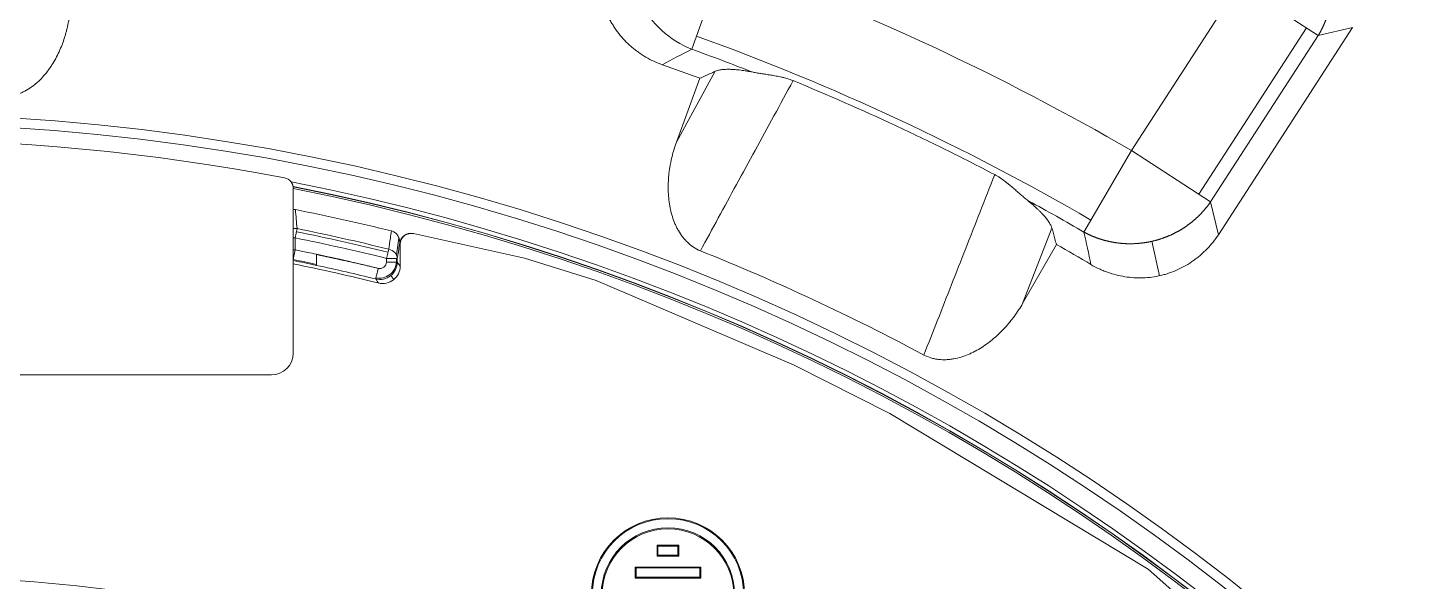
# Model space of a CAD drawing. Header units: millimetres. Extents: x 473 to 1051, y 289 to 609.
# Drawn here: x 640.2 to 703.4, y 538.3 to 563.7 of the extents above; entities that cross this region are included whole.
import ezdxf

# ---------------------------------------------------------------- set-up
doc = ezdxf.new("R2010")
doc.units = ezdxf.units.MM
doc.layers.add('core', color=7, linetype='Continuous', lineweight=20)

msp = doc.modelspace()

# ---------------------------------------------------------------- linework, layer by layer
at = {"layer": 'core', "lineweight": 13}
for p, q in [((670.728, 562.739), (672.197, 566.816)), ((690.921, 558.085), (695.866, 565.723)), ((695.866, 565.723), (699.503, 563.369)), ((698.965, 563.717), (694.021, 556.078)), ((694.559, 555.73), (699.503, 563.369)), ((701.08, 563.739), (699.503, 563.369)), ((688.743, 554.339), (690.921, 558.085)), ((694.559, 555.73), (690.921, 558.085)), ((694.559, 555.73), (694.917, 554.218)), ((652.517, 554.071), (652.603, 554.498)), ((652.427, 554.071), (652.517, 554.071)), ((652.517, 553.526), (652.517, 554.071)), ((657.163, 553.292), (657.28, 554.06)), ((657.93, 554.271), (657.952, 554.266)), ((692.208, 552.33), (691.858, 553.914)), ((652.517, 553.526), (652.427, 553.526)), ((652.517, 553.526), (652.427, 553.084)), ((656.81, 553.554), (656.705, 553.131)), ((657.339, 553.776), (657.316, 553.781)), ((656.705, 553.131), (657.206, 553.13)), ((656.705, 553.131), (656.705, 552.963)), ((657.206, 552.962), (656.705, 552.963)), ((657.166, 553.13), (657.166, 552.962)), ((657.206, 552.962), (657.206, 553.13)), ((657.206, 552.962), (657.338, 552.777)), ((657.046, 552.158), (656.913, 552.347))]:
    msp.add_line(p, q, dxfattribs=at)
at = {"layer": 'core', "lineweight": 18}
for p, q in [((701.08, 563.739), (694.917, 554.218)), ((670.026, 558.474), (671.808, 561.728)), ((670.026, 558.474), (671.108, 561.406)), ((652.427, 555.381), (652.427, 556.336)), ((652.427, 554.493), (652.427, 555.381)), ((652.427, 554.071), (652.427, 554.493)), ((687.274, 554.516), (685.927, 551.06)), ((652.427, 554.071), (652.427, 553.526)), ((657.316, 553.847), (657.316, 553.781)), ((657.953, 554.266), (657.93, 554.271)), ((663.055, 553.135), (657.953, 554.266)), ((652.427, 553.084), (652.427, 553.526)), ((657.339, 553.776), (657.338, 552.778)), ((687.478, 553.773), (685.927, 551.06)), ((652.427, 548.773), (652.427, 552.879)), ((666.343, 552.109), (663.055, 553.135)), ((675.434, 548.229), (666.343, 552.109)), ((679.834, 546.004), (675.434, 548.229)), ((615.417, 547.773), (651.427, 547.773)), ((691.69, 538.846), (679.834, 546.004)), ((669.135, 539.951), (669.179, 539.912)), ((669.135, 539.951), (669.135, 539.448)), ((670.141, 539.951), (669.135, 539.951)), ((669.135, 539.448), (669.179, 539.497)), ((669.135, 539.448), (670.141, 539.448)), ((669.179, 539.912), (669.179, 539.497)), ((670.097, 539.912), (669.179, 539.912)), ((669.179, 539.497), (670.097, 539.497)), ((670.141, 539.951), (670.097, 539.912)), ((670.097, 539.497), (670.097, 539.912)), ((670.141, 539.448), (670.097, 539.497)), ((670.141, 539.448), (670.141, 539.951)), ((668.129, 538.945), (668.173, 538.906)), ((668.129, 538.945), (668.129, 538.442)), ((671.147, 538.945), (668.129, 538.945)), ((671.103, 538.906), (668.173, 538.906)), ((668.173, 538.906), (668.173, 538.491)), ((671.147, 538.945), (671.103, 538.906)), ((671.103, 538.491), (671.103, 538.906)), ((671.147, 538.442), (671.147, 538.945)), ((701.084, 530.573), (691.69, 538.846)), ((668.129, 538.442), (668.173, 538.491)), ((668.129, 538.442), (671.147, 538.442)), ((668.173, 538.491), (671.103, 538.491)), ((671.147, 538.442), (671.103, 538.491))]:
    msp.add_line(p, q, dxfattribs=at)
at = {"layer": 'core', "lineweight": 13}
for centre, radius, start, end in [((633.411, 459.195), 114.397, 59.81924, 70.18076), ((633.411, 459.195), 110.705, 59.81924, 70.18076), ((633.411, 459.195), 110.064, 68.6441, 70.18076), ((633.422, 459.219), 100.107, 306.80958, 233.19042), ((633.422, 459.219), 99.239, 307.05866, 79.0173), ((633.422, 459.219), 99.048, 307.09926, 78.94197), ((633.411, 459.195), 110.064, 59.81924, 61.33933), ((633.422, 459.219), 97.19, 76.0756, 78.61787), ((633.422, 459.219), 96.754, 76.0756, 78.61787), ((633.422, 459.219), 97.045, 76.0756, 78.61787)]:
    msp.add_arc(centre, radius, start, end, dxfattribs=at)
at = {"layer": 'core', "lineweight": 18}
for centre, radius, start, end in [((633.411, 459.195), 108.942, 69.75517, 70.72179), ((633.422, 459.219), 100.547, 306.63636, 233.36541), ((633.422, 459.219), 99.37, 79.2126, 100.7874), ((651.927, 556.342), 0.5, 36.63864, 79.21284), ((633.422, 459.219), 99.038, 307.10125, 78.9399), ((633.422, 459.219), 98.958, 307.11669, 78.9275), ((633.422, 459.219), 98.032, 76.12071, 78.76315), ((633.422, 459.219), 101.52, 61.80212, 68.19788), ((633.411, 459.195), 108.942, 59.27821, 60.24483), ((651.427, 548.773), 1, 270, 0)]:
    msp.add_arc(centre, radius, start, end, dxfattribs=at)
for centre, major_axis, ratio, start_param, end_param in [((652.454, 554.793), (-0.051, 0.586), 0.856907, 6.039094, 6.233789), ((657.821, 553.78), (0.493, -0.109), 0.99601, 1.570796, 3.358321), ((657.844, 553.775), (-0.502, 0.05), 0.996104, 4.593971, 6.381495), ((633.421, 459.221), (95.573, 0), 0.999945, 1.328591, 1.370594), ((656.53, 552.786), (-0.5, 0.641), 0.990014, 2.241666, 4.045143)]:
    msp.add_ellipse(centre, major_axis=major_axis, ratio=ratio, start_param=start_param, end_param=end_param, dxfattribs=at)
at = {"layer": 'core', "lineweight": 13}
for centre, major_axis, ratio, start_param, end_param in [((656.705, 553.131), (-0.497, 0.076), 0.865126, 3.31625, 4.633616), ((633.42, 459.32), (-0.548, 95.663), 0.999945, 6.066019, 6.07743), ((656.402, 552.966), (0.656, 0.466), 0.997243, 3.859742, 5.660237), ((656.358, 553.028), (0.471, -0.664), 0.988779, 5.494685, 7.161202), ((656.402, 552.966), (0.177, -0.249), 0.988779, 5.43087, 7.231033)]:
    msp.add_ellipse(centre, major_axis=major_axis, ratio=ratio, start_param=start_param, end_param=end_param, dxfattribs=at)
at = {"layer": 'core', "lineweight": 18}
for centre, major_axis in [((669.638, 537.687), (-3.521, 0)), ((669.638, 537.693), (3.477, 0)), ((669.638, 537.693), (-3.062, 0)), ((669.638, 537.687), (3.018, 0))]:
    msp.add_ellipse(centre, major_axis=major_axis, ratio=0.999945, dxfattribs=at)
at = {"layer": 'core', "lineweight": 13}
for points, knots in [([(670.728, 562.739), (669.722, 563.136), (668.001, 564.719), (667.769, 567.046), (668.055, 568.089), (668.055, 568.089)], [0, 0, 0, 0, 0.499998, 0.999995, 1, 1, 1, 1]), ([(699.503, 563.369), (699.509, 563.377), (699.519, 563.395), (699.534, 563.421), (699.55, 563.447), (699.565, 563.474), (699.58, 563.5), (699.594, 563.527), (699.609, 563.553), (699.623, 563.58), (699.637, 563.607), (699.651, 563.633), (699.664, 563.66), (699.678, 563.687), (699.691, 563.714), (699.704, 563.741), (699.717, 563.768), (699.73, 563.795), (699.742, 563.823), (699.754, 563.85), (699.766, 563.877), (699.778, 563.905), (699.79, 563.932), (699.801, 563.96), (699.812, 563.987), (699.824, 564.015), (699.834, 564.042), (699.845, 564.07), (699.855, 564.097), (699.866, 564.125), (699.876, 564.153), (699.886, 564.181), (699.895, 564.209), (699.905, 564.236), (699.914, 564.264), (699.923, 564.292), (699.932, 564.32), (699.941, 564.348), (699.949, 564.376), (699.957, 564.404), (699.965, 564.432), (699.973, 564.46), (699.981, 564.488), (699.989, 564.516), (699.996, 564.544), (700.003, 564.573), (700.01, 564.601), (700.017, 564.629), (700.023, 564.657), (700.03, 564.685), (700.036, 564.713), (700.042, 564.741), (700.048, 564.77), (700.053, 564.798), (700.059, 564.826), (700.064, 564.854), (700.069, 564.882), (700.074, 564.911), (700.078, 564.939), (700.083, 564.967), (700.087, 564.995), (700.091, 565.023), (700.095, 565.052), (700.099, 565.08), (700.103, 565.108), (700.106, 565.136), (700.109, 565.164), (700.112, 565.192), (700.115, 565.22), (700.118, 565.249), (700.12, 565.277), (700.123, 565.305), (700.125, 565.333), (700.127, 565.361), (700.128, 565.389), (700.13, 565.417), (700.131, 565.445), (700.133, 565.473), (700.134, 565.501), (700.135, 565.529), (700.135, 565.556), (700.136, 565.584), (700.136, 565.612), (700.137, 565.64), (700.137, 565.668), (700.136, 565.695), (700.136, 565.714), (700.136, 565.723)], [0, 0, 0, 0, 0.012437, 0.024857, 0.03726, 0.049645, 0.062014, 0.074366, 0.086701, 0.099019, 0.11132, 0.123604, 0.135872, 0.148123, 0.160357, 0.172574, 0.184775, 0.196959, 0.209126, 0.221277, 0.233411, 0.245529, 0.257631, 0.269716, 0.281784, 0.293837, 0.305873, 0.317892, 0.329896, 0.341884, 0.353855, 0.36581, 0.37775, 0.389673, 0.40158, 0.413472, 0.425347, 0.437207, 0.449051, 0.460879, 0.472692, 0.484489, 0.49627, 0.508036, 0.519787, 0.531522, 0.543241, 0.554946, 0.566635, 0.578308, 0.589967, 0.60161, 0.613238, 0.624852, 0.63645, 0.648033, 0.659602, 0.671155, 0.682694, 0.694218, 0.705728, 0.717223, 0.728703, 0.740169, 0.75162, 0.763057, 0.774479, 0.785887, 0.797281, 0.808661, 0.820027, 0.831378, 0.842716, 0.854039, 0.865349, 0.876645, 0.887927, 0.899195, 0.91045, 0.92169, 0.932918, 0.944132, 0.955332, 0.966519, 0.977693, 0.988853, 1, 1, 1, 1]), ([(652.525, 555.372), (652.538, 555.226), (652.564, 554.935), (652.59, 554.644), (652.603, 554.498)], [0, 0, 0, 0, 0.501048, 1, 1, 1, 1]), ([(690.921, 553.803), (690.933, 553.803), (690.956, 553.804), (690.991, 553.805), (691.025, 553.806), (691.06, 553.807), (691.095, 553.809), (691.129, 553.811), (691.164, 553.813), (691.199, 553.815), (691.234, 553.818), (691.268, 553.821), (691.303, 553.824), (691.338, 553.828), (691.372, 553.831), (691.407, 553.835), (691.441, 553.84), (691.476, 553.844), (691.511, 553.849), (691.545, 553.854), (691.58, 553.86), (691.614, 553.865), (691.649, 553.871), (691.683, 553.878), (691.718, 553.884), (691.752, 553.891), (691.787, 553.898), (691.821, 553.905), (691.855, 553.913), (691.889, 553.92), (691.924, 553.929), (691.958, 553.937), (691.992, 553.946), (692.026, 553.954), (692.06, 553.964), (692.094, 553.973), (692.128, 553.983), (692.162, 553.993), (692.196, 554.003), (692.23, 554.014), (692.263, 554.024), (692.297, 554.035), (692.33, 554.047), (692.364, 554.058), (692.397, 554.07), (692.431, 554.082), (692.464, 554.095), (692.497, 554.108), (692.53, 554.12), (692.563, 554.134), (692.596, 554.147), (692.629, 554.161), (692.662, 554.175), (692.694, 554.189), (692.727, 554.204), (692.76, 554.219), (692.792, 554.234), (692.824, 554.249), (692.856, 554.265), (692.889, 554.281), (692.921, 554.297), (692.952, 554.313), (692.984, 554.33), (693.016, 554.347), (693.047, 554.364), (693.079, 554.382), (693.11, 554.399), (693.141, 554.418), (693.172, 554.436), (693.203, 554.454), (693.234, 554.473), (693.265, 554.492), (693.295, 554.512), (693.326, 554.531), (693.356, 554.551), (693.386, 554.571), (693.416, 554.591), (693.446, 554.612), (693.476, 554.633), (693.505, 554.654), (693.534, 554.676), (693.564, 554.697), (693.593, 554.719), (693.622, 554.741), (693.651, 554.764), (693.679, 554.786), (693.708, 554.809), (693.736, 554.832), (693.764, 554.856), (693.792, 554.879), (693.82, 554.903), (693.847, 554.927), (693.875, 554.952), (693.902, 554.977), (693.929, 555.001), (693.956, 555.027), (693.982, 555.052), (694.009, 555.077), (694.035, 555.103), (694.061, 555.129), (694.087, 555.156), (694.113, 555.182), (694.138, 555.209), (694.163, 555.236), (694.188, 555.263), (694.213, 555.291), (694.238, 555.319), (694.262, 555.347), (694.287, 555.375), (694.311, 555.403), (694.334, 555.432), (694.358, 555.461), (694.381, 555.49), (694.404, 555.519), (694.427, 555.548), (694.45, 555.578), (694.472, 555.608), (694.494, 555.638), (694.516, 555.669), (694.538, 555.699), (694.552, 555.72), (694.559, 555.73)], [0, 0, 0, 0, 0.008085, 0.016172, 0.024263, 0.032357, 0.040455, 0.048555, 0.056659, 0.064767, 0.072878, 0.080992, 0.08911, 0.097232, 0.105357, 0.113486, 0.121619, 0.129756, 0.137897, 0.146042, 0.154191, 0.162345, 0.170502, 0.178664, 0.18683, 0.195, 0.203175, 0.211355, 0.219539, 0.227727, 0.235921, 0.244119, 0.252322, 0.26053, 0.268742, 0.27696, 0.285183, 0.293411, 0.301644, 0.309883, 0.318127, 0.326376, 0.334631, 0.342891, 0.351157, 0.359428, 0.367705, 0.375988, 0.384277, 0.392571, 0.400872, 0.409178, 0.417491, 0.425809, 0.434134, 0.442465, 0.450803, 0.459146, 0.467496, 0.475853, 0.484216, 0.492586, 0.500962, 0.509345, 0.517735, 0.526132, 0.534535, 0.542945, 0.551363, 0.559787, 0.568219, 0.576658, 0.585104, 0.593557, 0.602018, 0.610485, 0.618961, 0.627444, 0.635934, 0.644432, 0.652938, 0.661451, 0.669972, 0.678501, 0.687038, 0.695583, 0.704136, 0.712696, 0.721265, 0.729842, 0.738427, 0.74702, 0.755622, 0.764231, 0.77285, 0.781476, 0.790111, 0.798755, 0.807407, 0.816068, 0.824737, 0.833415, 0.842101, 0.850797, 0.859501, 0.868214, 0.876936, 0.885667, 0.894407, 0.903156, 0.911914, 0.920681, 0.929457, 0.938243, 0.947037, 0.955841, 0.964654, 0.973477, 0.982308, 0.991149, 1, 1, 1, 1]), ([(652.603, 554.498), (652.599, 554.499), (652.591, 554.499), (652.58, 554.501), (652.569, 554.501), (652.558, 554.502), (652.547, 554.502), (652.537, 554.503), (652.527, 554.503), (652.518, 554.502), (652.508, 554.502), (652.499, 554.502), (652.491, 554.501), (652.482, 554.501), (652.474, 554.5), (652.467, 554.499), (652.459, 554.498), (652.452, 554.497), (652.445, 554.496), (652.439, 554.495), (652.433, 554.495), (652.429, 554.494), (652.427, 554.493)], [0, 0, 0, 0, 0.066813, 0.131857, 0.195133, 0.256639, 0.316376, 0.374343, 0.43054, 0.484966, 0.537621, 0.588506, 0.637621, 0.684965, 0.730538, 0.774341, 0.816375, 0.856638, 0.895132, 0.931857, 0.966813, 1, 1, 1, 1]), ([(656.81, 553.554), (656.835, 553.72), (656.861, 553.886), (656.903, 554.165), (656.921, 554.277), (656.938, 554.39)], [0, 0, 0, 0, 0.596638, 0.596638, 1, 1, 1, 1]), ([(657.316, 553.847), (657.301, 553.749), (657.286, 553.65), (657.249, 553.411), (657.228, 553.271), (657.206, 553.13)], [0, 0, 0, 0, 0.413507, 0.413507, 1, 1, 1, 1]), ([(688.743, 554.339), (688.752, 554.334), (688.771, 554.324), (688.799, 554.309), (688.827, 554.295), (688.854, 554.28), (688.883, 554.266), (688.911, 554.252), (688.939, 554.239), (688.967, 554.225), (688.995, 554.212), (689.024, 554.199), (689.052, 554.186), (689.081, 554.174), (689.109, 554.161), (689.138, 554.149), (689.166, 554.137), (689.195, 554.126), (689.224, 554.114), (689.253, 554.103), (689.281, 554.092), (689.31, 554.081), (689.339, 554.07), (689.368, 554.06), (689.397, 554.05), (689.426, 554.04), (689.455, 554.03), (689.484, 554.02), (689.514, 554.011), (689.543, 554.002), (689.572, 553.993), (689.601, 553.984), (689.63, 553.976), (689.66, 553.967), (689.689, 553.959), (689.718, 553.951), (689.748, 553.944), (689.777, 553.936), (689.806, 553.929), (689.836, 553.922), (689.865, 553.915), (689.895, 553.909), (689.924, 553.902), (689.954, 553.896), (689.983, 553.89), (690.012, 553.884), (690.042, 553.879), (690.071, 553.873), (690.101, 553.868), (690.13, 553.863), (690.16, 553.858), (690.189, 553.854), (690.219, 553.849), (690.248, 553.845), (690.278, 553.841), (690.307, 553.837), (690.337, 553.834), (690.366, 553.83), (690.395, 553.827), (690.425, 553.824), (690.454, 553.821), (690.483, 553.819), (690.513, 553.816), (690.542, 553.814), (690.572, 553.812), (690.601, 553.81), (690.63, 553.809), (690.659, 553.807), (690.689, 553.806), (690.718, 553.805), (690.747, 553.804), (690.776, 553.804), (690.805, 553.803), (690.834, 553.803), (690.863, 553.803), (690.892, 553.803), (690.912, 553.803), (690.921, 553.803)], [0, 0, 0, 0, 0.013992, 0.027965, 0.041919, 0.055854, 0.069771, 0.083668, 0.097547, 0.111407, 0.125249, 0.139071, 0.152876, 0.166662, 0.180429, 0.194178, 0.207908, 0.22162, 0.235314, 0.248989, 0.262647, 0.276286, 0.289907, 0.303509, 0.317094, 0.330661, 0.34421, 0.357741, 0.371254, 0.38475, 0.398227, 0.411687, 0.42513, 0.438554, 0.451962, 0.465351, 0.478724, 0.492079, 0.505417, 0.518737, 0.53204, 0.545326, 0.558595, 0.571847, 0.585082, 0.598301, 0.611502, 0.624686, 0.637854, 0.651005, 0.664139, 0.677257, 0.690359, 0.703443, 0.716512, 0.729564, 0.7426, 0.75562, 0.768623, 0.781611, 0.794582, 0.807538, 0.820478, 0.833402, 0.84631, 0.859202, 0.872079, 0.88494, 0.897785, 0.910616, 0.92343, 0.93623, 0.949014, 0.961783, 0.974537, 0.987276, 1, 1, 1, 1]), ([(653.496, 552.81), (653.496, 552.81), (653.496, 552.811), (653.496, 552.813), (653.496, 552.815), (653.496, 552.817), (653.496, 552.819), (653.496, 552.821), (653.496, 552.824), (653.496, 552.827), (653.496, 552.831), (653.496, 552.835), (653.496, 552.838), (653.496, 552.843), (653.496, 552.847), (653.496, 552.852), (653.496, 552.857), (653.496, 552.862), (653.496, 552.867), (653.496, 552.873), (653.496, 552.879), (653.496, 552.885), (653.496, 552.892), (653.496, 552.898), (653.496, 552.905), (653.496, 552.912), (653.496, 552.919), (653.496, 552.927), (653.496, 552.935), (653.496, 552.942), (653.496, 552.95), (653.496, 552.959), (653.496, 552.969), (653.496, 552.983), (653.496, 552.999), (653.496, 553.017), (653.497, 553.035), (653.497, 553.054), (653.497, 553.073), (653.497, 553.093), (653.497, 553.114), (653.497, 553.135), (653.498, 553.157), (653.498, 553.179), (653.498, 553.202), (653.498, 553.224), (653.498, 553.247), (653.497, 553.27), (653.497, 553.293), (653.497, 553.309), (653.496, 553.317)], [0, 0, 0, 0, 0.015042, 0.030156, 0.045341, 0.060591, 0.075905, 0.091277, 0.106705, 0.122185, 0.137712, 0.153282, 0.168892, 0.184537, 0.200213, 0.215917, 0.231643, 0.247387, 0.263146, 0.278914, 0.294688, 0.310463, 0.326235, 0.341999, 0.357752, 0.373489, 0.389206, 0.404898, 0.420562, 0.436194, 0.45179, 0.467346, 0.482857, 0.511344, 0.540225, 0.569474, 0.599063, 0.628964, 0.659147, 0.689579, 0.720227, 0.751057, 0.782033, 0.813122, 0.844286, 0.87549, 0.906698, 0.937875, 0.968987, 1, 1, 1, 1]), ([(653.496, 552.81), (653.951, 552.712), (654.404, 552.612), (655.31, 552.403), (655.762, 552.296), (656.214, 552.185)], [0, 0, 0, 0, 0.5, 0.5, 1, 1, 1, 1]), ([(656.214, 552.185), (656.215, 552.19), (656.219, 552.205), (656.232, 552.258), (656.25, 552.334), (656.277, 552.444), (656.305, 552.558), (656.32, 552.616), (656.333, 552.671)], [0, 0, 0, 0, 0.25, 0.25, 0.5, 0.75, 0.75, 1, 1, 1, 1])]:
    msp.add_open_spline(points, degree=3, knots=knots, dxfattribs=at)
at = {"layer": 'core', "lineweight": 18}
for points, degree, knots in [([(669.378, 562.028), (669.246, 562.074), (669.118, 562.126), (668.868, 562.242), (668.624, 562.37), (668.392, 562.52), (668.223, 562.641), (668.167, 562.683), (668.085, 562.748), (668.058, 562.77), (668.005, 562.814), (667.978, 562.837), (667.847, 562.95), (667.647, 563.141), (667.467, 563.349), (667.296, 563.566), (667.216, 563.678), (667.122, 563.825), (667.103, 563.855), (667.067, 563.914), (667.014, 564.004), (666.965, 564.096), (666.871, 564.281), (666.816, 564.406), (666.717, 564.663), (666.673, 564.794), (666.618, 564.994), (666.601, 565.061), (666.578, 565.163), (666.571, 565.197), (666.557, 565.265), (666.55, 565.3), (666.52, 565.471), (666.502, 565.608), (666.48, 565.883), (666.475, 566.021), (666.478, 566.297), (666.486, 566.435), (666.505, 566.608), (666.509, 566.643), (666.518, 566.712), (666.532, 566.816), (666.551, 566.918), (666.592, 567.123), (666.626, 567.258), (666.667, 567.391)], 3, [0, 0, 0, 0, 0.0625, 0.0625, 0.125, 0.1875, 0.1875, 0.21875, 0.21875, 0.234375, 0.234375, 0.25, 0.25, 0.3125, 0.375, 0.375, 0.4375, 0.4375, 0.453125, 0.453125, 0.46875, 0.5, 0.5, 0.5625, 0.5625, 0.625, 0.625, 0.65625, 0.65625, 0.671875, 0.671875, 0.6875, 0.6875, 0.75, 0.75, 0.8125, 0.8125, 0.875, 0.875, 0.890625, 0.890625, 0.90625, 0.9375, 0.9375, 1, 1, 1, 1]), ([(639.085, 560.581), (639.203, 560.576), (639.32, 560.582), (639.549, 560.614), (639.662, 560.641), (639.802, 560.688), (639.83, 560.697), (639.885, 560.718), (639.966, 560.751), (640.045, 560.788), (640.201, 560.869), (640.3, 560.93), (640.42, 561.014), (640.444, 561.031), (640.491, 561.067), (640.56, 561.121), (640.627, 561.177), (640.757, 561.294), (640.839, 561.376), (640.995, 561.547), (641.069, 561.637), (641.158, 561.753), (641.175, 561.776), (641.21, 561.824), (641.227, 561.847), (641.277, 561.919), (641.309, 561.968), (641.404, 562.115), (641.462, 562.215), (641.573, 562.418), (641.624, 562.522), (641.769, 562.837), (641.852, 563.053), (641.941, 563.331), (641.958, 563.387), (641.99, 563.5), (642.005, 563.556), (642.048, 563.725), (642.074, 563.839), (642.141, 564.181), (642.174, 564.411), (642.194, 564.644)], 3, [0, 0, 0, 0, 0.0625, 0.0625, 0.125, 0.125, 0.140625, 0.140625, 0.15625, 0.1875, 0.1875, 0.25, 0.25, 0.265625, 0.265625, 0.28125, 0.3125, 0.3125, 0.375, 0.375, 0.4375, 0.4375, 0.453125, 0.453125, 0.46875, 0.46875, 0.5, 0.5, 0.5625, 0.5625, 0.625, 0.625, 0.75, 0.75, 0.78125, 0.78125, 0.8125, 0.8125, 0.875, 0.875, 1, 1, 1, 1]), ([(673.498, 561.694), (673.444, 561.705), (673.392, 561.715), (673.289, 561.733), (673.239, 561.741), (673.093, 561.764), (673.001, 561.776), (672.825, 561.796), (672.742, 561.803), (672.583, 561.814), (672.509, 561.817), (672.367, 561.818), (672.301, 561.817), (672.178, 561.81), (672.121, 561.804), (672.016, 561.789), (671.92, 561.77), (671.842, 561.743), (671.808, 561.728)], 3, [0, 0, 0, 0, 0.0625, 0.0625, 0.125, 0.125, 0.25, 0.25, 0.375, 0.375, 0.5, 0.5, 0.625, 0.625, 0.75, 0.75, 0.875, 1, 1, 1, 1]), ([(675.384, 561.296), (675.295, 561.332), (675.207, 561.362), (675.075, 561.402), (675.031, 561.414), (674.965, 561.432), (674.944, 561.437), (674.9, 561.448), (674.878, 561.453), (674.77, 561.478), (674.686, 561.494), (674.521, 561.524), (674.441, 561.538), (674.284, 561.563), (674.207, 561.575), (674.056, 561.598), (673.982, 561.609), (673.838, 561.632), (673.768, 561.644), (673.631, 561.668), (673.564, 561.681), (673.498, 561.694)], 3, [0, 0, 0, 0, 0.125, 0.125, 0.1875, 0.1875, 0.21875, 0.21875, 0.25, 0.25, 0.375, 0.375, 0.5, 0.5, 0.625, 0.625, 0.75, 0.75, 0.875, 0.875, 1, 1, 1, 1]), ([(675.384, 561.296), (675.091, 560.757), (674.509, 559.689), (673.644, 558.1), (672.792, 556.536), (671.955, 554.998), (671.401, 553.982), (671.127, 553.478)], 3, [0, 0, 0, 0, 0.20665, 0.409975, 0.609975, 0.80665, 1, 1, 1, 1]), ([(675.384, 561.296), (676.96, 560.648), (678.52, 559.964), (680.836, 558.884), (681.604, 558.515), (683.131, 557.76), (683.89, 557.373), (684.645, 556.977)], 3, [0, 0, 0, 0, 0.5, 0.5, 0.75, 0.75, 1, 1, 1, 1]), ([(671.127, 553.478), (671.017, 553.523), (670.915, 553.577), (670.72, 553.704), (670.629, 553.776), (670.522, 553.877), (670.501, 553.898), (670.46, 553.94), (670.4, 554.004), (670.344, 554.071), (670.237, 554.21), (670.173, 554.307), (670.1, 554.434), (670.086, 554.46), (670.058, 554.512), (670.018, 554.59), (669.981, 554.669), (669.913, 554.83), (669.873, 554.939), (669.804, 555.16), (669.775, 555.273), (669.744, 555.415), (669.738, 555.444), (669.727, 555.502), (669.721, 555.53), (669.706, 555.617), (669.697, 555.675), (669.674, 555.848), (669.663, 555.963), (669.649, 556.194), (669.646, 556.31), (669.648, 556.656), (669.664, 556.888), (669.701, 557.177), (669.71, 557.235), (669.728, 557.35), (669.738, 557.408), (669.77, 557.579), (669.795, 557.693), (669.878, 558.032), (669.946, 558.254), (670.026, 558.474)], 3, [0, 0, 0, 0, 0.0625, 0.0625, 0.125, 0.125, 0.140625, 0.140625, 0.15625, 0.1875, 0.1875, 0.25, 0.25, 0.265625, 0.265625, 0.28125, 0.3125, 0.3125, 0.375, 0.375, 0.4375, 0.4375, 0.453125, 0.453125, 0.46875, 0.46875, 0.5, 0.5, 0.5625, 0.5625, 0.625, 0.625, 0.75, 0.75, 0.78125, 0.78125, 0.8125, 0.8125, 0.875, 0.875, 1, 1, 1, 1]), ([(652.328, 556.641), (652.346, 556.617), (652.36, 556.593), (652.376, 556.563), (652.379, 556.556), (652.385, 556.544), (652.387, 556.538), (652.395, 556.52), (652.399, 556.508), (652.406, 556.486), (652.409, 556.475), (652.413, 556.461), (652.414, 556.457), (652.416, 556.449), (652.417, 556.445), (652.419, 556.434), (652.42, 556.429), (652.421, 556.423), (652.421, 556.421), (652.421, 556.419), (652.421, 556.418), (652.421, 556.418)], 3, [0, 0, 0, 0, 0.25, 0.25, 0.3125, 0.3125, 0.375, 0.375, 0.5, 0.5, 0.625, 0.625, 0.6875, 0.6875, 0.75, 0.75, 0.875, 0.875, 0.9375, 0.9375, 1, 1, 1, 1]), ([(681.392, 548.691), (681.602, 549.225), (682.025, 550.303), (682.664, 551.933), (683.315, 553.59), (683.976, 555.275), (684.42, 556.407), (684.644, 556.978)], 3, [0, 0, 0, 0, 0.19335, 0.390025, 0.590025, 0.79335, 1, 1, 1, 1]), ([(686.168, 555.784), (686.115, 555.826), (686.062, 555.869), (685.955, 555.959), (685.902, 556.005), (685.792, 556.1), (685.736, 556.149), (685.622, 556.249), (685.564, 556.3), (685.444, 556.404), (685.382, 556.457), (685.284, 556.538), (685.251, 556.566), (685.183, 556.62), (685.148, 556.647), (685.042, 556.727), (684.969, 556.78), (684.871, 556.844), (684.851, 556.857), (684.811, 556.882), (684.75, 556.919), (684.688, 556.955), (684.645, 556.977)], 3, [0, 0, 0, 0, 0.125, 0.125, 0.25, 0.25, 0.375, 0.375, 0.5, 0.5, 0.625, 0.625, 0.6875, 0.6875, 0.75, 0.75, 0.875, 0.875, 0.90625, 0.90625, 0.9375, 1, 1, 1, 1]), ([(687.274, 554.516), (687.264, 554.552), (687.234, 554.629), (687.187, 554.715), (687.131, 554.804), (687.099, 554.851), (687.026, 554.949), (686.986, 555), (686.895, 555.106), (686.845, 555.161), (686.777, 555.233), (686.763, 555.247), (686.734, 555.276), (686.69, 555.321), (686.644, 555.366), (686.548, 555.457), (686.479, 555.52), (686.332, 555.649), (686.253, 555.716), (686.167, 555.784)], 3, [0, 0, 0, 0, 0.125, 0.25, 0.25, 0.375, 0.375, 0.5, 0.5, 0.625, 0.625, 0.65625, 0.65625, 0.6875, 0.75, 0.75, 0.875, 0.875, 1, 1, 1, 1]), ([(656.938, 554.39), (656.967, 554.382), (656.995, 554.372), (657.035, 554.353), (657.048, 554.346), (657.073, 554.331), (657.086, 554.323), (657.122, 554.296), (657.144, 554.276), (657.184, 554.233), (657.203, 554.209), (657.235, 554.16), (657.249, 554.134), (657.268, 554.093), (657.273, 554.08), (657.284, 554.052), (657.288, 554.037), (657.3, 553.995), (657.306, 553.966), (657.314, 553.907), (657.316, 553.877), (657.316, 553.847)], 3, [0, 0, 0, 0, 0.125, 0.125, 0.1875, 0.1875, 0.25, 0.25, 0.375, 0.375, 0.5, 0.5, 0.625, 0.625, 0.6875, 0.6875, 0.75, 0.75, 0.875, 0.875, 1, 1, 1, 1]), ([(694.917, 554.218), (694.841, 554.101), (694.76, 553.988), (694.588, 553.772), (694.406, 553.565), (694.206, 553.375), (694.049, 553.24), (693.995, 553.196), (693.913, 553.131), (693.885, 553.11), (693.829, 553.068), (693.801, 553.048), (693.659, 552.947), (693.427, 552.798), (693.182, 552.672), (692.932, 552.557), (692.803, 552.505), (692.639, 552.449), (692.605, 552.438), (692.539, 552.417), (692.439, 552.386), (692.338, 552.36), (692.137, 552.313), (692.001, 552.288), (691.728, 552.253), (691.591, 552.241), (691.384, 552.235), (691.315, 552.234), (691.21, 552.235), (691.175, 552.236), (691.106, 552.239), (691.071, 552.241), (690.897, 552.252), (690.76, 552.267), (690.487, 552.31), (690.352, 552.338), (690.085, 552.406), (689.952, 552.446), (689.788, 552.505), (689.755, 552.517), (689.69, 552.542), (689.593, 552.581), (689.498, 552.623), (689.309, 552.711), (689.186, 552.776), (689.066, 552.847)], 3, [0, 0, 0, 0, 0.0625, 0.0625, 0.125, 0.1875, 0.1875, 0.21875, 0.21875, 0.234375, 0.234375, 0.25, 0.25, 0.3125, 0.375, 0.375, 0.4375, 0.4375, 0.453125, 0.453125, 0.46875, 0.5, 0.5, 0.5625, 0.5625, 0.625, 0.625, 0.65625, 0.65625, 0.671875, 0.671875, 0.6875, 0.6875, 0.75, 0.75, 0.8125, 0.8125, 0.875, 0.875, 0.890625, 0.890625, 0.90625, 0.9375, 0.9375, 1, 1, 1, 1]), ([(653.737, 553.259), (653.778, 553.25), (654.062, 553.19), (654.225, 553.155), (654.388, 553.12), (654.715, 553.049), (655.037, 552.976), (655.698, 552.827), (656.333, 552.671)], 2, [0, 0, 0, 0.125, 0.125, 0.25, 0.25, 0.5, 0.5, 1, 1, 1]), ([(685.927, 551.06), (685.81, 550.857), (685.683, 550.662), (685.411, 550.289), (685.265, 550.111), (685.031, 549.856), (684.95, 549.773), (684.784, 549.612), (684.697, 549.533), (684.586, 549.438), (684.564, 549.42), (684.518, 549.382), (684.45, 549.327), (684.381, 549.274), (684.241, 549.17), (684.145, 549.104), (683.949, 548.98), (683.849, 548.921), (683.694, 548.839), (683.642, 548.813), (683.563, 548.776), (683.537, 548.763), (683.483, 548.74), (683.456, 548.728), (683.321, 548.671), (683.211, 548.631), (682.989, 548.564), (682.876, 548.536), (682.703, 548.505), (682.646, 548.496), (682.558, 548.486), (682.529, 548.483), (682.47, 548.479), (682.441, 548.477), (682.295, 548.471), (682.178, 548.474), (682.004, 548.494), (681.947, 548.503), (681.86, 548.521), (681.831, 548.527), (681.774, 548.542), (681.746, 548.55), (681.605, 548.592), (681.497, 548.636), (681.392, 548.691)], 3, [0, 0, 0, 0, 0.125, 0.125, 0.25, 0.25, 0.3125, 0.3125, 0.375, 0.375, 0.390625, 0.390625, 0.40625, 0.4375, 0.4375, 0.5, 0.5, 0.5625, 0.5625, 0.59375, 0.59375, 0.609375, 0.609375, 0.625, 0.625, 0.6875, 0.6875, 0.75, 0.75, 0.78125, 0.78125, 0.796875, 0.796875, 0.8125, 0.8125, 0.875, 0.875, 0.90625, 0.90625, 0.921875, 0.921875, 0.9375, 0.9375, 1, 1, 1, 1])]:
    msp.add_open_spline(points, degree=degree, knots=knots, dxfattribs=at)
at = {"layer": 'core', "lineweight": 13}
for points in [[(670.728, 562.739), (670.275, 562.505), (669.825, 562.268), (669.378, 562.028)], [(689.066, 552.847), (688.962, 553.344), (688.854, 553.841), (688.743, 554.339)], [(652.517, 553.526), (652.707, 553.487), (652.898, 553.448), (653.088, 553.408)], [(652.427, 553.033), (652.784, 552.961), (653.14, 552.886), (653.496, 552.81)], [(656.343, 551.999), (656.3, 552.06), (656.257, 552.122), (656.213, 552.183)]]:
    msp.add_open_spline(points, degree=3, dxfattribs=at)
at = {"layer": 'core', "lineweight": 18}
for points, degree in [([(671.108, 561.406), (671.186, 561.442), (671.341, 561.514), (671.575, 561.621), (671.73, 561.692), (671.808, 561.728)], 3), ([(652.421, 556.418), (652.425, 556.392), (652.427, 556.367), (652.427, 556.342)], 3), ([(652.427, 556.342), (652.427, 556.34), (652.427, 556.338), (652.427, 556.336)], 3), ([(687.274, 554.516), (687.297, 554.433), (687.342, 554.269), (687.41, 554.021), (687.455, 553.856), (687.478, 553.773)], 3), ([(653.496, 553.317), (653.36, 553.347), (653.224, 553.378), (653.088, 553.408)], 3), ([(653.496, 553.317), (653.537, 553.308), (653.697, 553.267), (653.737, 553.259)], 2), ([(652.427, 553.033), (652.427, 553.036), (652.427, 553.048), (652.427, 553.07), (652.427, 553.084)], 3), ([(652.427, 552.883), (652.427, 552.932), (652.427, 552.982), (652.427, 553.032)], 3), ([(623.073, 537.932), (629.938, 538.775), (636.906, 538.775), (643.772, 537.932)], 3)]:
    msp.add_open_spline(points, degree=degree, dxfattribs=at)

doc.saveas('drawing.dxf')
